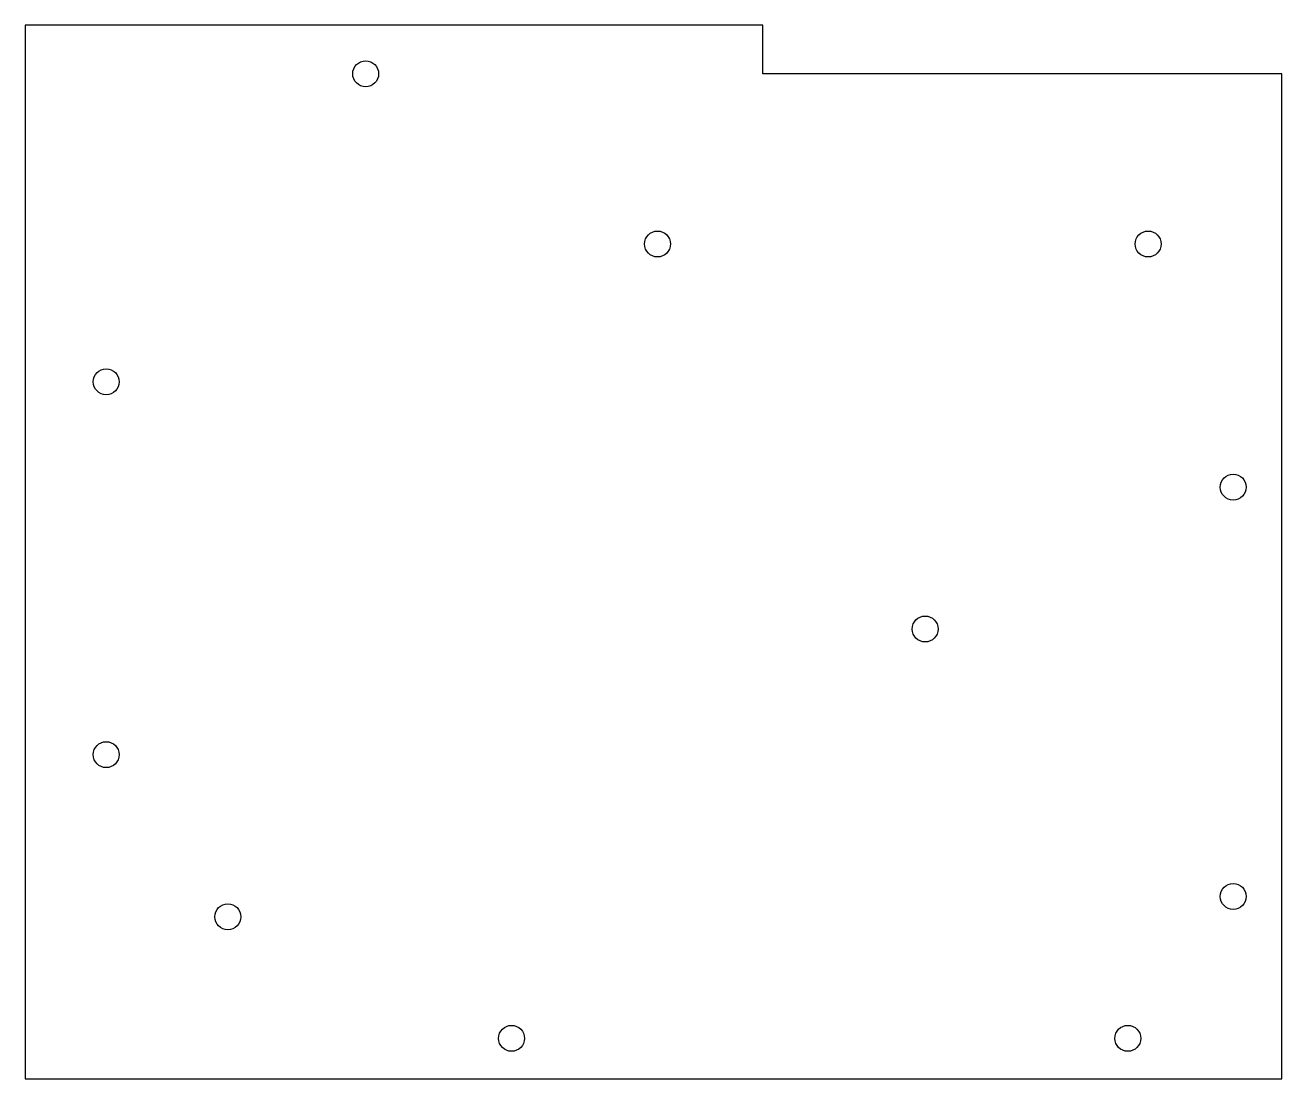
# Model space of a CAD drawing. Header units: millimetres. Extents: x -155 to 0, y -130 to 0.
import ezdxf

# ---------------------------------------------------------------- set-up
doc = ezdxf.new("R2010")
doc.units = ezdxf.units.MM
doc.layers.get('0').update_dxf_attribs({"linetype": 'CONTINUOUS'})

msp = doc.modelspace()

# ---------------------------------------------------------------- linework, layer by layer
msp.add_lwpolyline([(-64, 0), (-155, 0), (-155, -130), (0, -130), (0, -6), (-64, -6)], close=True)
for centre in [(-113, -6), (-77, -27), (-16.5, -27), (-145, -44), (-6, -57), (-44, -74.5), (-145, -90), (-6, -107.5), (-130, -110), (-95, -125), (-19, -125)]:
    msp.add_circle(centre, 1.6)

doc.saveas('drawing.dxf')
